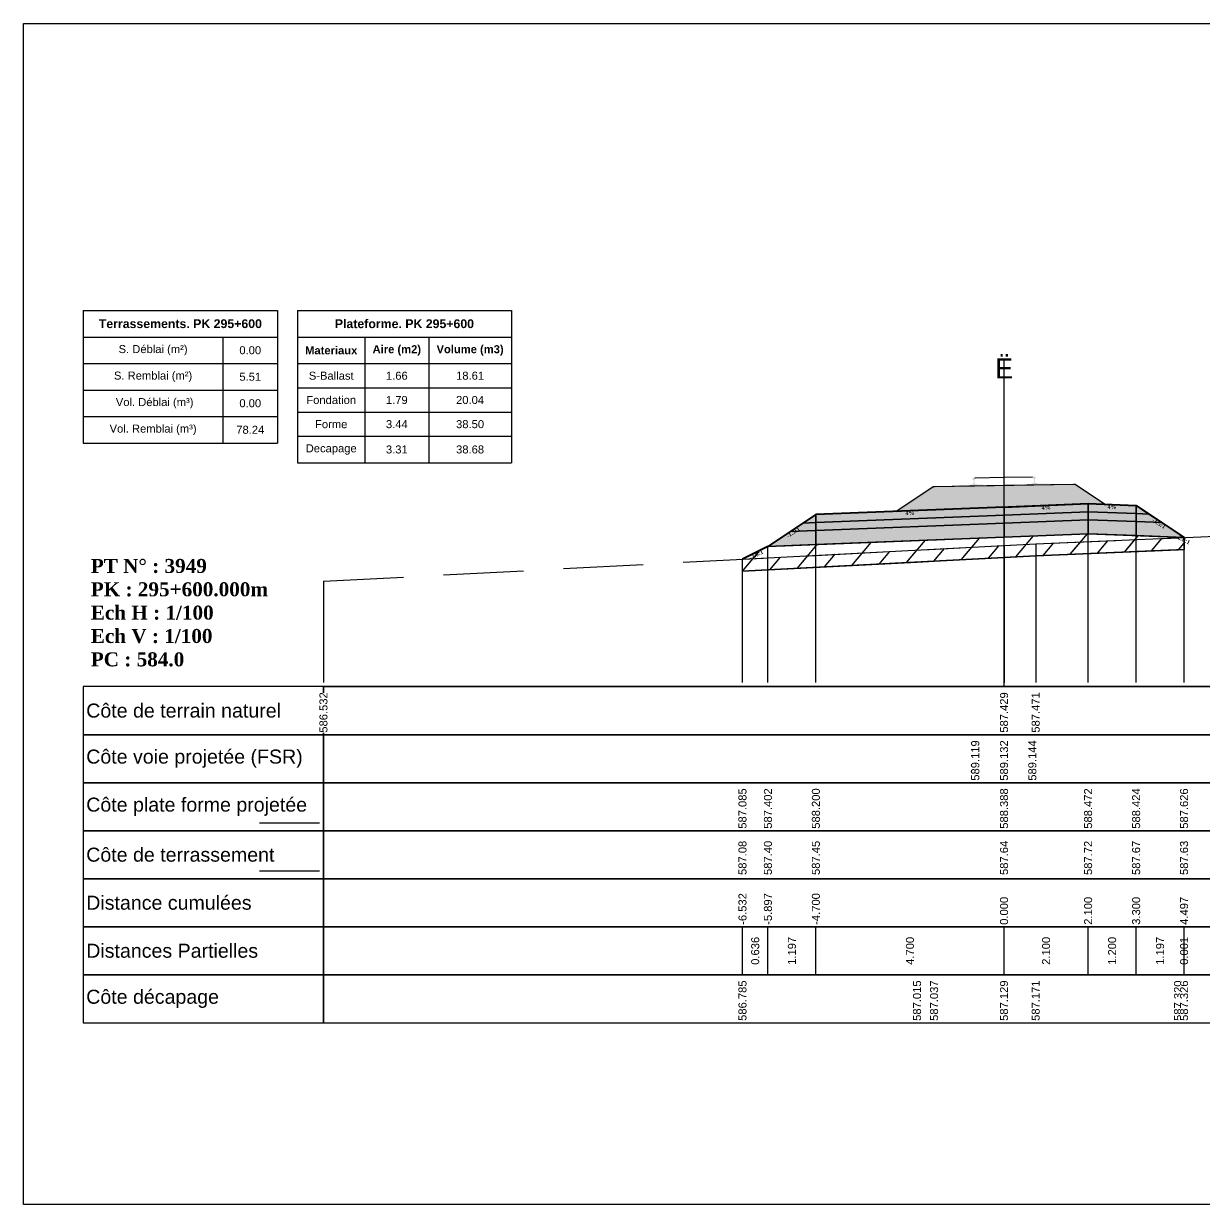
# Model space of a CAD drawing. Header units: millimetres. Extents: x 2762 to 3076, y 916 to 3305.
# Drawn here: x 2873.89 to 2903.38, y 2941.75 to 2971.25 of the extents above; entities that cross this region are included whole.
import ezdxf

# ---------------------------------------------------------------- set-up
doc = ezdxf.new("R2010")
doc.units = ezdxf.units.MM
doc.header["$LTSCALE"] = 2
doc.linetypes.add('CACHE', pattern=[9.525, 6.35, -3.175])
doc.linetypes.add('DASHED', pattern=[0.75, 0.5, -0.25])
for name, color, linetype in [('C-ANNO-TABL', 1, 'Continuous'), ('C-ANNO-TABL-TEXT', 150, 'Continuous'), ('C-ANNO-TABL-TITL', 150, 'Continuous'), ('C-ANNO-TABL-TTBL', 5, 'Continuous'), ('C-ROAD-CORR', 5, 'Continuous'), ('C-ROAD-SCTN', 7, 'Continuous')]:
    doc.layers.add(name, color=color, linetype=linetype)
doc.styles.add('ARIAL', font='arial.ttf')
doc.styles.add('C3D_Etiquette', font='romans.shx')
doc.styles.add('C3D_Profil_Travers', font='romans.shx')
doc.styles.get("Standard").update_dxf_attribs({"font": 'arial.ttf'})

msp = doc.modelspace()

# ---------------------------------------------------------------- hatches: boundary and pattern name
at = {"linetype": 'Continuous', "lineweight": -3}
h = msp.add_hatch(dxfattribs=at)
h.set_pattern_fill('GRAVEL', color=252, scale=0.009, style=0)
h.set_pattern_definition([(228.0128, (2895.843941, 2959.29265), (-1.8288, -2.0574), [0.030755, -3.0447435]), (184.96974, (2895.823367, 2959.26979), (2.743199999, 0.228600013), [0.0527764, -5.2248644]), (132.51045, (2895.77079, 2959.265218), (2.286, -2.5146), [0.0372133, -3.684125]), (267.2737, (2895.681635, 2959.208068), (0.2286, 4.572), [0.0480604, -4.7579794]), (292.83365, (2895.679349, 2959.160062), (-1.143, 2.7432), [0.047127, -4.6655827]), (357.2737, (2895.697637, 2959.116628), (-4.572, 0.2286), [0.0480604, -4.7579794]), (37.69424, (2895.7456434, 2959.114342), (-2.9718, -2.286), [0.0635574, -6.2921804]), (72.25533, (2895.795935, 2959.153204), (1.6002, 5.0292), [0.0600048, -5.940473]), (121.42957, (2895.814223, 2959.210354), (-1.8288, 2.9718), [0.048223, -4.774099]), (175.23636, (2895.789077, 2959.251502), (2.5146, -0.2286), [0.055054, -2.697654]), (222.39744, (2895.7342134, 2959.256074), (-2.7432, -2.5146), [0.071197, -7.0485095]), (138.81407, (2895.90795, 2959.205782), (-1.6002, 1.3716), [0.0243004, -2.405751]), (171.46923, (2895.889661, 2959.221784), (2.9718, -0.4572), [0.0462314, -4.5769175]), (225, (2895.84394, 2959.22864), (-3e-17, -0.2286), [0.032329, -0.29096]), (203.1986, (2895.82794, 2959.256074), (1.143, 0.4572), [0.01741, -1.723556]), (291.8014, (2895.811937, 2959.249216), (-0.2286, 0.6858), [0.024621, -1.206428]), (30.9638, (2895.82108, 2959.226356), (0.6858, 0.4572), [0.039989, -1.292967]), (161.565, (2895.85537, 2959.24693), (0.4572, -0.2286), [0.028916, -0.693981]), (16.38954, (2895.67935, 2959.249216), (2.286, 0.6858), [0.040508, -4.0102944]), (70.34618, (2895.718211, 2959.260646), (-0.9144, -2.5146), [0.033984, -3.3643994]), (293.1986, (2895.85537, 2959.29265), (-0.4572, 1.143), [0.034819, -1.7061465]), (343.61046, (2895.869087, 2959.260646), (-2.286, 0.6858), [0.040508, -4.0102944]), (339.44395, (2895.67935, 2959.107484), (-1.143, 0.4572), [0.039063, -1.914096]), (294.77514, (2895.715925, 2959.093768), (-1.143, 2.5146), [0.0327305, -3.2403234]), (66.8014, (2895.857657, 2959.06405), (0.4572, 1.143), [0.034819, -1.7061465]), (17.35402, (2895.871373, 2959.096054), (-2.9718, -0.9144), [0.0383204, -3.793714]), (69.44395, (2895.745643, 2959.06405), (-0.4572, -1.143), [0.0195316, -1.933628]), (101.3099, (2895.84394, 2959.06405), (-0.2286, 0.9144), [0.011656, -1.1539795]), (165.9638, (2895.841655, 2959.07548), (0.6858, -0.2286), [0.047127, -0.895415]), (186.009, (2895.795935, 2959.08691), (2.286, 0.2286), [0.043674, -4.323723]), (303.69, (2895.82108, 2959.20578), (-0.2286, 0.4572), [0.032969, -0.79126]), (353.15723, (2895.839369, 2959.17835), (3.8862, -0.4572), [0.05756, -5.698441]), (60.9454, (2895.89652, 2959.171492), (-0.9144, -1.6002), [0.023536, -2.330045]), (90, (2895.90795, 2959.19207), (-0.2286, 0.2286), [0.013716, -0.214884]), (120.25644, (2895.791363, 2959.093768), (0.9144, -1.6002), [0.031758, -3.1440547]), (48.0128, (2895.775361, 2959.1212), (1.8288, 2.0574), [0.06151, -3.0139886]), (0, (2895.8165, 2959.16692), (0.2286, 0.2286), [0.059436, -0.169164]), (325.30485, (2895.875945, 2959.16692), (2.286, -1.6002), [0.036145, -3.5783385]), (254.0546, (2895.905663, 2959.146346), (-0.2286, -0.9144), [0.033285, -1.6309485]), (207.64598, (2895.896519, 2959.114342), (-4.3434, -2.286), [0.054193, -5.365122]), (175.42608, (2895.848513, 2959.089196), (-2.9718, 0.2286), [0.0573327, -5.675926])])
h.paths.add_polyline_path([(2895.679, 2959.064), (2896.608, 2959.683), (2896.652, 2959.683), (2900.114, 2959.744), (2900.158, 2959.744), (2900.916, 2959.239), (2900.48, 2959.256)])
msp.add_hatch(color=254, dxfattribs=at).paths.add_polyline_path([(2897.169, 2959.511), (2897.166, 2959.696), (2897.28, 2959.719), (2897.628, 2959.725), (2897.628, 2959.73), (2897.554, 2959.729), (2897.554, 2959.739), (2897.555, 2959.74), (2897.556, 2959.741), (2897.558, 2959.741), (2897.578, 2959.743), (2897.581, 2959.744), (2897.584, 2959.745), (2897.612, 2959.756), (2897.614, 2959.757), (2897.615, 2959.758), (2897.616, 2959.76), (2897.617, 2959.764), (2897.618, 2959.771), (2897.619, 2959.78), (2897.62, 2959.791), (2897.62, 2959.814), (2897.619, 2959.83), (2897.618, 2959.837), (2897.617, 2959.843), (2897.616, 2959.847), (2897.616, 2959.849), (2897.615, 2959.853), (2897.614, 2959.854), (2897.613, 2959.856), (2897.612, 2959.857), (2897.61, 2959.858), (2897.595, 2959.863), (2897.592, 2959.864), (2897.592, 2959.865), (2897.591, 2959.867), (2897.591, 2959.869), (2897.591, 2959.888), (2897.591, 2959.892), (2897.592, 2959.894), (2897.594, 2959.897), (2897.596, 2959.898), (2897.599, 2959.9), (2897.6, 2959.9), (2897.604, 2959.901), (2897.608, 2959.901), (2897.611, 2959.902), (2897.615, 2959.902), (2897.62, 2959.902), (2897.623, 2959.902), (2897.626, 2959.902), (2897.63, 2959.902), (2897.633, 2959.902), (2897.637, 2959.902), (2897.642, 2959.902), (2897.645, 2959.902), (2897.649, 2959.902), (2897.653, 2959.901), (2897.654, 2959.9), (2897.656, 2959.899), (2897.659, 2959.898), (2897.661, 2959.895), (2897.662, 2959.893), (2897.663, 2959.889), (2897.663, 2959.871), (2897.663, 2959.868), (2897.662, 2959.867), (2897.662, 2959.866), (2897.659, 2959.864), (2897.644, 2959.858), (2897.643, 2959.857), (2897.641, 2959.856), (2897.64, 2959.855), (2897.64, 2959.853), (2897.639, 2959.849), (2897.638, 2959.848), (2897.638, 2959.843), (2897.637, 2959.837), (2897.637, 2959.831), (2897.636, 2959.815), (2897.637, 2959.791), (2897.638, 2959.781), (2897.639, 2959.772), (2897.641, 2959.765), (2897.642, 2959.76), (2897.642, 2959.759), (2897.644, 2959.758), (2897.646, 2959.756), (2897.674, 2959.746), (2897.677, 2959.745), (2897.681, 2959.745), (2897.701, 2959.744), (2897.702, 2959.743), (2897.703, 2959.743), (2897.704, 2959.741), (2897.704, 2959.732), (2897.63, 2959.73), (2897.63, 2959.725), (2897.834, 2959.729), (2897.966, 2959.7), (2898.8, 2959.714), (2898.931, 2959.748), (2899.135, 2959.751), (2899.135, 2959.757), (2899.061, 2959.755), (2899.061, 2959.765), (2899.062, 2959.766), (2899.063, 2959.767), (2899.064, 2959.767), (2899.084, 2959.769), (2899.088, 2959.77), (2899.091, 2959.771), (2899.119, 2959.782), (2899.121, 2959.783), (2899.122, 2959.785), (2899.123, 2959.786), (2899.124, 2959.79), (2899.125, 2959.797), (2899.126, 2959.807), (2899.127, 2959.817), (2899.126, 2959.841), (2899.125, 2959.857), (2899.125, 2959.863), (2899.124, 2959.869), (2899.123, 2959.873), (2899.123, 2959.875), (2899.122, 2959.879), (2899.121, 2959.88), (2899.12, 2959.882), (2899.118, 2959.883), (2899.117, 2959.884), (2899.102, 2959.889), (2899.099, 2959.891), (2899.098, 2959.892), (2899.098, 2959.893), (2899.098, 2959.896), (2899.097, 2959.914), (2899.098, 2959.918), (2899.099, 2959.92), (2899.101, 2959.923), (2899.103, 2959.924), (2899.106, 2959.926), (2899.107, 2959.926), (2899.11, 2959.927), (2899.114, 2959.928), (2899.118, 2959.928), (2899.122, 2959.928), (2899.127, 2959.928), (2899.13, 2959.929), (2899.133, 2959.929), (2899.136, 2959.929), (2899.14, 2959.929), (2899.144, 2959.929), (2899.149, 2959.929), (2899.152, 2959.928), (2899.156, 2959.928), (2899.16, 2959.927), (2899.161, 2959.927), (2899.163, 2959.925), (2899.165, 2959.924), (2899.168, 2959.922), (2899.169, 2959.919), (2899.169, 2959.915), (2899.17, 2959.897), (2899.17, 2959.894), (2899.169, 2959.893), (2899.169, 2959.892), (2899.166, 2959.89), (2899.151, 2959.884), (2899.149, 2959.884), (2899.148, 2959.882), (2899.147, 2959.881), (2899.146, 2959.879), (2899.146, 2959.876), (2899.145, 2959.874), (2899.144, 2959.869), (2899.144, 2959.863), (2899.143, 2959.857), (2899.143, 2959.841), (2899.143, 2959.817), (2899.145, 2959.807), (2899.146, 2959.798), (2899.147, 2959.791), (2899.148, 2959.787), (2899.149, 2959.785), (2899.15, 2959.784), (2899.153, 2959.783), (2899.181, 2959.773), (2899.184, 2959.772), (2899.187, 2959.771), (2899.207, 2959.77), (2899.209, 2959.77), (2899.21, 2959.769), (2899.211, 2959.768), (2899.211, 2959.758), (2899.137, 2959.757), (2899.137, 2959.751), (2899.485, 2959.757), (2899.6, 2959.738), (2899.604, 2959.553)])
h = msp.add_hatch(color=11, dxfattribs=at)
h.paths.add_polyline_path([(2901.68, 2959.008), (2901.68, 2959.208), (2901.999, 2958.995)])
h.paths.add_polyline_path([(2900.48, 2959.056), (2900.48, 2959.256), (2901.68, 2959.208), (2901.68, 2959.008)])
h.paths.add_polyline_path([(2898.38, 2958.972), (2898.38, 2959.172), (2900.48, 2959.256), (2900.48, 2959.056)])
h.paths.add_polyline_path([(2893.68, 2958.784), (2893.68, 2958.984), (2898.38, 2959.172), (2898.38, 2958.972)])
h.paths.add_polyline_path([(2893.36, 2958.771), (2893.68, 2958.984), (2893.68, 2958.784)])
h = msp.add_hatch(color=83, dxfattribs=at)
h.paths.add_polyline_path([(2901.68, 2958.458), (2901.68, 2958.808), (2902.318, 2958.783), (2902.876, 2958.41)])
h.paths.add_polyline_path([(2900.48, 2958.506), (2900.48, 2958.856), (2901.68, 2958.808), (2901.68, 2958.458)])
h.paths.add_polyline_path([(2898.38, 2958.422), (2898.38, 2958.772), (2900.48, 2958.856), (2900.48, 2958.506)])
h.paths.add_polyline_path([(2893.68, 2958.234), (2893.68, 2958.584), (2898.38, 2958.772), (2898.38, 2958.422)])
h.paths.add_polyline_path([(2892.483, 2958.186), (2893.041, 2958.559), (2893.68, 2958.584), (2893.68, 2958.234)])
h = msp.add_hatch(color=30, dxfattribs=at)
h.paths.add_polyline_path([(2901.68, 2958.808), (2901.68, 2959.008), (2901.999, 2958.995), (2902.318, 2958.783)])
h.paths.add_polyline_path([(2900.48, 2958.856), (2900.48, 2959.056), (2901.68, 2959.008), (2901.68, 2958.808)])
h.paths.add_polyline_path([(2898.38, 2958.772), (2898.38, 2958.972), (2900.48, 2959.056), (2900.48, 2958.856)])
h.paths.add_polyline_path([(2893.68, 2958.584), (2893.68, 2958.784), (2898.38, 2958.972), (2898.38, 2958.772)])
h.paths.add_polyline_path([(2893.041, 2958.559), (2893.36, 2958.771), (2893.68, 2958.784), (2893.68, 2958.584)])
h = msp.add_hatch(dxfattribs=at)
h.set_pattern_fill('_U', color=3, angle=50, style=0, pattern_type=0)
h.set_pattern_definition([(50, (2891.8472, 2957.5684), (-0.76604, 0.64279), [])])
h.paths.add_polyline_path([(2891.847, 2957.568), (2891.847, 2957.868), (2892.483, 2958.186), (2900.48, 2958.506), (2902.876, 2958.41), (2902.877, 2958.41), (2902.877, 2958.11), (2899.17, 2957.955)])
h = msp.add_hatch(dxfattribs=at)
h.set_pattern_fill('_U', color=150, scale=0.5, angle=50, style=0, pattern_type=0)
h.set_pattern_definition([(50, (2891.8472, 2957.56837), (-0.383022, 0.321394), [])])
h.paths.add_polyline_path([(2891.847, 2957.568), (2891.847, 2957.868), (2899.17, 2958.255), (2902.877, 2958.41), (2902.877, 2958.11), (2899.17, 2957.955)])

# ---------------------------------------------------------------- linework, layer by layer
at = {"color": 7, "linetype": 'Continuous', "lineweight": -3}
for p, q in [((2898.38, 2954.684), (2898.38, 2962.884)), ((2881.379, 2954.684), (2915.381, 2954.684)), ((2891.847, 2947.484), (2891.847, 2948.684)), ((2892.483, 2947.484), (2892.483, 2948.684)), ((2892.483, 2947.484), (2892.483, 2948.684)), ((2893.68, 2947.484), (2893.68, 2948.684)), ((2893.68, 2947.484), (2893.68, 2948.684)), ((2898.38, 2947.484), (2898.38, 2948.684)), ((2898.38, 2947.484), (2898.38, 2948.684)), ((2900.48, 2947.484), (2900.48, 2948.684)), ((2900.48, 2947.484), (2900.48, 2948.684)), ((2901.68, 2947.484), (2901.68, 2948.684)), ((2901.68, 2947.484), (2901.68, 2948.684)), ((2902.876, 2947.484), (2902.876, 2948.684)), ((2902.876, 2947.484), (2902.876, 2948.684)), ((2902.877, 2947.484), (2902.877, 2948.684))]:
    msp.add_line(p, q, dxfattribs=at)
at = {"color": 251, "linetype": 'Continuous', "lineweight": -3}
for p, q in [((2896.652, 2959.683), (2900.114, 2959.744)), ((2900.114, 2959.744), (2900.158, 2959.744)), ((2900.158, 2959.744), (2900.916, 2959.239)), ((2895.679, 2959.064), (2896.608, 2959.683)), ((2896.608, 2959.683), (2896.652, 2959.683)), ((2893.68, 2958.984), (2898.38, 2959.172)), ((2900.48, 2959.256), (2895.679, 2959.064)), ((2898.38, 2959.172), (2900.48, 2959.256)), ((2898.38, 2958.972), (2898.38, 2959.172)), ((2898.38, 2959.172), (2898.38, 2958.972)), ((2900.916, 2959.239), (2900.48, 2959.256)), ((2900.48, 2959.056), (2900.48, 2959.256)), ((2900.48, 2959.256), (2901.68, 2959.208)), ((2900.48, 2959.256), (2900.48, 2959.056)), ((2901.68, 2959.008), (2901.68, 2959.208)), ((2901.68, 2959.208), (2901.999, 2958.995)), ((2901.68, 2959.208), (2901.68, 2959.008)), ((2893.36, 2958.771), (2893.68, 2958.984)), ((2893.68, 2958.784), (2893.68, 2958.984)), ((2893.68, 2958.984), (2893.68, 2958.784)), ((2898.38, 2958.972), (2893.68, 2958.784)), ((2900.48, 2959.056), (2898.38, 2958.972)), ((2901.68, 2959.008), (2900.48, 2959.056)), ((2901.999, 2958.995), (2901.68, 2959.008)), ((2893.68, 2958.784), (2893.36, 2958.771))]:
    msp.add_line(p, q, dxfattribs=at)
at = {"color": 53, "linetype": 'Continuous', "lineweight": -3}
for p, q in [((2893.68, 2958.784), (2898.38, 2958.972)), ((2898.38, 2958.972), (2900.48, 2959.056)), ((2898.38, 2958.772), (2898.38, 2958.972)), ((2898.38, 2958.972), (2898.38, 2958.772)), ((2900.48, 2958.856), (2898.38, 2958.772)), ((2898.38, 2958.772), (2900.48, 2958.856)), ((2900.48, 2958.856), (2900.48, 2959.056)), ((2900.48, 2959.056), (2901.68, 2959.008)), ((2900.48, 2959.056), (2900.48, 2958.856)), ((2901.68, 2958.808), (2900.48, 2958.856)), ((2900.48, 2958.506), (2900.48, 2958.856)), ((2900.48, 2958.856), (2901.68, 2958.808)), ((2900.48, 2958.856), (2900.48, 2958.506)), ((2901.68, 2958.808), (2901.68, 2959.008)), ((2901.68, 2959.008), (2901.999, 2958.995)), ((2901.68, 2959.008), (2901.68, 2958.808)), ((2901.999, 2958.995), (2902.318, 2958.783)), ((2892.483, 2958.186), (2893.041, 2958.559)), ((2893.041, 2958.559), (2893.36, 2958.771)), ((2893.68, 2958.584), (2893.041, 2958.559)), ((2893.041, 2958.559), (2893.68, 2958.584)), ((2893.36, 2958.771), (2893.68, 2958.784)), ((2893.68, 2958.584), (2893.68, 2958.784)), ((2893.68, 2958.784), (2893.68, 2958.584)), ((2898.38, 2958.772), (2893.68, 2958.584)), ((2893.68, 2958.584), (2898.38, 2958.772)), ((2893.68, 2958.234), (2893.68, 2958.584)), ((2893.68, 2958.584), (2893.68, 2958.234)), ((2898.38, 2958.422), (2898.38, 2958.772)), ((2898.38, 2958.772), (2898.38, 2958.422)), ((2902.318, 2958.783), (2901.68, 2958.808)), ((2901.68, 2958.458), (2901.68, 2958.808)), ((2901.68, 2958.808), (2902.318, 2958.783)), ((2901.68, 2958.808), (2901.68, 2958.458)), ((2902.318, 2958.783), (2902.876, 2958.41)), ((2898.38, 2958.422), (2893.68, 2958.234)), ((2900.48, 2958.506), (2898.38, 2958.422)), ((2901.68, 2958.458), (2900.48, 2958.506)), ((2902.876, 2958.41), (2901.68, 2958.458)), ((2893.68, 2958.234), (2892.483, 2958.186))]:
    msp.add_line(p, q, dxfattribs=at)
at = {"color": 253, "linetype": 'Continuous', "lineweight": -3}
for p, q in [((2892.483, 2958.186), (2900.48, 2958.506)), ((2899.17, 2958.255), (2902.877, 2958.41)), ((2900.48, 2958.506), (2902.876, 2958.41)), ((2902.876, 2958.41), (2902.877, 2958.41)), ((2902.877, 2958.41), (2902.877, 2958.11)), ((2902.877, 2958.41), (2902.877, 2958.11)), ((2891.847, 2957.868), (2899.17, 2958.255)), ((2891.847, 2957.868), (2892.483, 2958.186)), ((2902.877, 2958.11), (2899.17, 2957.955)), ((2902.877, 2958.11), (2899.17, 2957.955)), ((2899.17, 2957.955), (2891.847, 2957.568)), ((2899.17, 2957.955), (2891.847, 2957.568)), ((2891.847, 2957.568), (2891.847, 2957.868)), ((2891.847, 2957.568), (2891.847, 2957.868))]:
    msp.add_line(p, q, dxfattribs=at)
at = {"color": 8, "linetype": 'CACHE', "lineweight": -3}
for p, q in [((2898.38, 2954.784), (2898.38, 2958.422)), ((2898.38, 2954.784), (2898.38, 2958.422)), ((2900.48, 2954.784), (2900.48, 2958.506)), ((2901.68, 2954.784), (2901.68, 2958.458)), ((2902.876, 2954.784), (2902.876, 2958.41)), ((2902.877, 2954.784), (2902.877, 2958.41)), ((2892.483, 2954.784), (2892.483, 2958.186)), ((2893.68, 2954.784), (2893.68, 2958.234)), ((2891.847, 2954.784), (2891.847, 2957.868))]:
    msp.add_line(p, q, dxfattribs=at)
at = {"color": 105, "linetype": 'DASHED', "lineweight": -3, "ltscale": 2}
for p, q in [((2899.17, 2958.255), (2903.855, 2958.451)), ((2881.38, 2957.316), (2898.38, 2958.213)), ((2898.38, 2958.213), (2899.17, 2958.255))]:
    msp.add_line(p, q, dxfattribs=at)
at = {"color": 98, "linetype": 'CACHE', "lineweight": -3}
for p, q in [((2898.38, 2958.213), (2898.38, 2954.784)), ((2899.17, 2958.255), (2899.17, 2954.784)), ((2881.38, 2957.316), (2881.38, 2954.784))]:
    msp.add_line(p, q, dxfattribs=at)
at = {"color": 6, "linetype": 'Continuous', "lineweight": -3}
for p, q in [((2899.17, 2957.955), (2902.726, 2958.104)), ((2902.726, 2958.104), (2902.877, 2958.11)), ((2891.847, 2957.568), (2896.207, 2957.798)), ((2896.207, 2957.798), (2896.633, 2957.821)), ((2896.633, 2957.821), (2898.38, 2957.913)), ((2898.38, 2957.913), (2899.17, 2957.955))]:
    msp.add_line(p, q, dxfattribs=at)
at = {"color": 154, "linetype": 'Continuous', "lineweight": -3}
msp.add_line((2879.779, 2951.284), (2881.279, 2951.284), dxfattribs=at)
at = {"color": 1, "linetype": 'Continuous', "lineweight": -3}
msp.add_line((2879.779, 2950.084), (2881.279, 2950.084), dxfattribs=at)
at = {"color": 7, "linetype": 'Continuous', "lineweight": -3}
for points in [[(2881.379, 2953.484), (2881.379, 2954.684), (2875.379, 2954.684), (2875.379, 2953.484)], [(2881.379, 2953.484), (2915.381, 2953.484), (2915.381, 2954.684), (2881.379, 2954.684)], [(2881.379, 2952.284), (2881.379, 2953.484), (2875.379, 2953.484), (2875.379, 2952.284)], [(2881.379, 2952.284), (2915.381, 2952.284), (2915.381, 2953.484), (2881.379, 2953.484)], [(2881.379, 2951.084), (2881.379, 2952.284), (2875.379, 2952.284), (2875.379, 2951.084)], [(2881.379, 2951.084), (2915.381, 2951.084), (2915.381, 2952.284), (2881.379, 2952.284)], [(2881.379, 2949.884), (2881.379, 2951.084), (2875.379, 2951.084), (2875.379, 2949.884)], [(2881.379, 2949.884), (2915.381, 2949.884), (2915.381, 2951.084), (2881.379, 2951.084)], [(2881.379, 2948.684), (2881.379, 2949.884), (2875.379, 2949.884), (2875.379, 2948.684)], [(2881.379, 2948.684), (2915.381, 2948.684), (2915.381, 2949.884), (2881.379, 2949.884)], [(2881.379, 2947.484), (2881.379, 2948.684), (2875.379, 2948.684), (2875.379, 2947.484)], [(2881.379, 2947.484), (2915.381, 2947.484), (2915.381, 2948.684), (2881.379, 2948.684)], [(2881.379, 2946.284), (2881.379, 2947.484), (2875.379, 2947.484), (2875.379, 2946.284)], [(2881.379, 2946.284), (2915.381, 2946.284), (2915.381, 2947.484), (2881.379, 2947.484)]]:
    msp.add_3dface(points, dxfattribs=at)
at = {"layer": 'C-ANNO-TABL', "color": 7, "linetype": 'Continuous', "lineweight": -3}
for p, q in [((2875.379, 2963.419), (2878.87, 2963.419)), ((2878.87, 2963.419), (2880.232, 2963.419)), ((2878.87, 2963.419), (2878.87, 2962.757)), ((2880.732, 2963.416), (2882.414, 2963.416)), ((2882.414, 2963.416), (2884.01, 2963.416)), ((2882.414, 2963.416), (2882.414, 2962.754)), ((2884.01, 2963.416), (2886.073, 2963.416)), ((2884.01, 2963.416), (2884.01, 2962.754)), ((2875.379, 2962.757), (2878.87, 2962.757)), ((2878.87, 2962.757), (2880.232, 2962.757)), ((2878.87, 2962.757), (2878.87, 2962.095)), ((2880.732, 2962.754), (2882.414, 2962.754)), ((2882.414, 2962.754), (2884.01, 2962.754)), ((2882.414, 2962.754), (2882.414, 2962.147)), ((2884.01, 2962.754), (2886.073, 2962.754)), ((2884.01, 2962.754), (2884.01, 2962.147)), ((2880.732, 2962.147), (2882.414, 2962.147)), ((2882.414, 2962.147), (2884.01, 2962.147)), ((2882.414, 2962.147), (2882.414, 2961.543)), ((2884.01, 2962.147), (2886.073, 2962.147)), ((2884.01, 2962.147), (2884.01, 2961.543)), ((2875.379, 2962.095), (2878.87, 2962.095)), ((2878.87, 2962.095), (2880.232, 2962.095)), ((2878.87, 2962.095), (2878.87, 2961.432)), ((2880.732, 2961.543), (2882.414, 2961.543)), ((2882.414, 2961.543), (2884.01, 2961.543)), ((2882.414, 2961.543), (2882.414, 2960.939)), ((2884.01, 2961.543), (2886.073, 2961.543)), ((2884.01, 2961.543), (2884.01, 2960.939)), ((2875.379, 2961.432), (2878.87, 2961.432)), ((2878.87, 2961.432), (2880.232, 2961.432)), ((2878.87, 2961.432), (2878.87, 2960.77)), ((2880.732, 2960.939), (2882.414, 2960.939)), ((2882.414, 2960.939), (2884.01, 2960.939)), ((2882.414, 2960.939), (2882.414, 2960.28)), ((2884.01, 2960.939), (2886.073, 2960.939)), ((2884.01, 2960.939), (2884.01, 2960.28))]:
    msp.add_line(p, q, dxfattribs=at)
at = {"layer": 'C-ANNO-TABL-TTBL', "color": 7, "linetype": 'Continuous', "lineweight": -3}
for p, q in [((2875.379, 2964.084), (2880.232, 2964.084)), ((2875.379, 2964.084), (2875.379, 2963.419)), ((2880.232, 2964.084), (2880.232, 2963.419)), ((2880.732, 2964.084), (2886.073, 2964.084)), ((2880.732, 2964.084), (2880.732, 2963.416)), ((2886.073, 2964.084), (2886.073, 2963.416)), ((2875.379, 2963.419), (2875.379, 2962.757)), ((2880.232, 2963.419), (2880.232, 2962.757)), ((2880.732, 2963.416), (2880.732, 2962.754)), ((2886.073, 2963.416), (2886.073, 2962.754)), ((2875.379, 2962.757), (2875.379, 2962.095)), ((2880.232, 2962.757), (2880.232, 2962.095)), ((2880.732, 2962.754), (2880.732, 2962.147)), ((2886.073, 2962.754), (2886.073, 2962.147)), ((2880.732, 2962.147), (2880.732, 2961.543)), ((2886.073, 2962.147), (2886.073, 2961.543)), ((2875.379, 2962.095), (2875.379, 2961.432)), ((2880.232, 2962.095), (2880.232, 2961.432)), ((2880.732, 2961.543), (2880.732, 2960.939)), ((2886.073, 2961.543), (2886.073, 2960.939)), ((2875.379, 2961.432), (2875.379, 2960.77)), ((2880.232, 2961.432), (2880.232, 2960.77)), ((2880.732, 2960.939), (2880.732, 2960.28)), ((2886.073, 2960.939), (2886.073, 2960.28)), ((2875.379, 2960.77), (2878.87, 2960.77)), ((2878.87, 2960.77), (2880.232, 2960.77)), ((2880.732, 2960.28), (2882.414, 2960.28)), ((2882.414, 2960.28), (2884.01, 2960.28)), ((2884.01, 2960.28), (2886.073, 2960.28))]:
    msp.add_line(p, q, dxfattribs=at)
at = {"layer": 'C-ROAD-CORR', "color": 1, "linetype": 'Continuous', "lineweight": 40}
for p, q in [((2898.38, 2959.172), (2893.68, 2958.984)), ((2898.38, 2959.172), (2900.48, 2959.256)), ((2900.48, 2959.256), (2901.68, 2959.208)), ((2901.68, 2959.208), (2902.876, 2958.41)), ((2893.68, 2958.984), (2892.483, 2958.186)), ((2902.876, 2958.41), (2902.877, 2958.41)), ((2892.483, 2958.186), (2891.847, 2957.868))]:
    msp.add_line(p, q, dxfattribs=at)
at = {"layer": 'C-ROAD-CORR', "color": 102, "linetype": 'Continuous', "lineweight": -3, "ltscale": 0.5}
for p, q in [((2898.38, 2958.422), (2893.68, 2958.234)), ((2898.38, 2958.422), (2900.48, 2958.506)), ((2900.48, 2958.506), (2901.68, 2958.458)), ((2901.68, 2958.458), (2902.876, 2958.41)), ((2893.68, 2958.234), (2892.483, 2958.186))]:
    msp.add_line(p, q, dxfattribs=at)
at = {"layer": 'C-ROAD-SCTN', "color": 154, "linetype": 'Continuous', "lineweight": -3}
for p, q in [((2897.653, 2959.903), (2897.662, 2959.903)), ((2897.662, 2959.903), (2898.38, 2959.916)), ((2898.38, 2959.916), (2899.087, 2959.928)), ((2893.68, 2958.984), (2898.38, 2959.172)), ((2898.38, 2959.172), (2900.48, 2959.256)), ((2900.48, 2959.256), (2901.68, 2959.208)), ((2901.68, 2959.208), (2902.876, 2958.41)), ((2892.483, 2958.186), (2893.68, 2958.984)), ((2902.876, 2958.41), (2902.877, 2958.41)), ((2891.847, 2957.868), (2892.483, 2958.186))]:
    msp.add_line(p, q, dxfattribs=at)
at = {"layer": 'C-ROAD-SCTN', "color": 140, "linetype": 'Continuous', "lineweight": -3}
for p, q in [((2898.38, 2959.714), (2900.114, 2959.744)), ((2900.114, 2959.744), (2900.158, 2959.744)), ((2900.158, 2959.744), (2900.916, 2959.239)), ((2895.679, 2959.064), (2896.608, 2959.683)), ((2896.608, 2959.683), (2896.652, 2959.683)), ((2896.652, 2959.683), (2898.38, 2959.714))]:
    msp.add_line(p, q, dxfattribs=at)
at = {"layer": 'C-ROAD-SCTN', "color": 1, "linetype": 'Continuous', "lineweight": -3}
for p, q in [((2893.68, 2958.234), (2898.38, 2958.422)), ((2898.38, 2958.422), (2900.48, 2958.506)), ((2900.48, 2958.506), (2901.68, 2958.458)), ((2901.68, 2958.458), (2902.876, 2958.41)), ((2902.876, 2958.41), (2902.877, 2958.41)), ((2891.847, 2957.868), (2892.483, 2958.186)), ((2892.483, 2958.186), (2893.68, 2958.234))]:
    msp.add_line(p, q, dxfattribs=at)

# ---------------------------------------------------------------- texts
at = {"color": 7, "linetype": 'Continuous', "lineweight": -3}
for s, insert, char_height, attachment_point, style in [('{\\fWingdings|b0|i0|c2|p0;Ë}', (2898.38, 2962.384), 0.5, 8, 'C3D_Profil_Travers'), ('{\\fTimes New Roman|b1|i0|c0|p18;PT N° : 3949\\PPK : 295+600.000m\\PEch H : 1/100\\PEch V : 1/100\\PPC : 584.0}', (2875.568, 2955.184), 0.35, 7, 'C3D_Profil_Travers'), ('{\\fArial|b0|i0|c0|p34;Côte de terrain naturel}', (2875.454, 2954.084), 0.35, 4, 'C3D_Etiquette'), ('{\\fArial|b0|i0|c0|p34;Côte plate forme projetée}', (2875.454, 2951.684), 0.35, 4, 'C3D_Etiquette'), ('{\\fArial|b0|i0|c0|p34;Côte de terrassement}', (2875.454, 2950.484), 0.35, 4, 'C3D_Etiquette'), ('{\\fArial|b0|i0|c0|p34;Distance cumulées}', (2875.454, 2949.284), 0.35, 4, 'C3D_Etiquette'), ('{\\fArial|b0|i0|c0|p34;Distances Partielles}', (2875.454, 2948.084), 0.35, 4, 'C3D_Etiquette'), ('{\\fArial|b0|i0|c0|p34;Côte décapage}', (2875.454, 2946.884), 0.35, 4, 'C3D_Etiquette')]:
    msp.add_mtext(s, dxfattribs=dict(at, insert=insert, char_height=char_height, attachment_point=attachment_point, style=style))
at = {"color": 7, "linetype": 'Continuous', "lineweight": -3, "char_height": 0.1, "attachment_point": 2, "style": 'C3D_Etiquette'}
for s, insert, width, rotation in [('{\\fTimes New Roman|b1|i0|c0|p18;4%}', (2899.43, 2959.21), 0.37094, 2.2906), ('{\\fTimes New Roman|b1|i0|c0|p18;4%}', (2901.079, 2959.228), 0.42071, 357.7094), ('{\\fTimes New Roman|b1|i0|c0|p18;4%}', (2896.03, 2959.074), 0.42071, 2.2906), ('{\\fTimes New Roman|b1|i0|c0|p18;-1.5:1}', (2902.276, 2958.806), 0.34598, 326.3099), ('{\\fTimes New Roman|b1|i0|c0|p18;-1.5:1}', (2893.083, 2958.582), 0.34598, 33.6901), ('{\\fTimes New Roman|b1|i0|c0|p18;-2.0:1}', (2902.875, 2958.406), 0.34598, 333.4349), ('{\\fTimes New Roman|b1|i0|c0|p18;-2.0:1}', (2892.167, 2958.024), 0.34598, 26.5651)]:
    msp.add_mtext(s, dxfattribs=dict(at, insert=insert, width=width, rotation=rotation))
at = {"color": 7, "linetype": 'Continuous', "lineweight": -3, "insert": (2875.454, 2952.884), "char_height": 0.35, "attachment_point": 4}
msp.add_mtext('{\\fArial|b0|i0|c0|p34;Côte voie projetée (FSR)}', dxfattribs=at)
at = {"color": 7, "linetype": 'Continuous', "lineweight": -3, "char_height": 0.2, "rotation": 90, "style": 'C3D_Profil_Travers'}
for s, insert, attachment_point in [('{\\fArial|b0|i0|c0|p34;587.08}', (2891.847, 2949.979), 4), ('{\\fArial|b0|i0|c0|p34;587.40}', (2892.483, 2949.979), 4), ('{\\fArial|b0|i0|c0|p34;587.45}', (2893.68, 2949.979), 4), ('{\\fArial|b0|i0|c0|p34;587.64}', (2898.38, 2949.979), 4), ('{\\fArial|b0|i0|c0|p34;587.72}', (2900.48, 2949.979), 4), ('{\\fArial|b0|i0|c0|p34;587.67}', (2901.68, 2949.979), 4), ('{\\fArial|b0|i0|c0|p34;587.63}', (2902.876, 2949.979), 4), ('{\\fArial|b0|i0|c0|p34;587.63}', (2902.877, 2949.979), 4), ('{\\fArial|b0|i0|c0|p34;0.636}', (2892.165, 2948.084), 5), ('{\\fArial|b0|i0|c0|p34;1.197}', (2893.081, 2948.084), 5), ('{\\fArial|b0|i0|c0|p34;4.700}', (2896.03, 2948.084), 5), ('{\\fArial|b0|i0|c0|p34;2.100}', (2899.43, 2948.084), 5), ('{\\fArial|b0|i0|c0|p34;1.200}', (2901.08, 2948.084), 5), ('{\\fArial|b0|i0|c0|p34;1.197}', (2902.278, 2948.084), 5), ('{\\fArial|b0|i0|c0|p34;0.001}', (2902.877, 2948.084), 5)]:
    msp.add_mtext(s, dxfattribs=dict(at, insert=insert, attachment_point=attachment_point))
at = {"layer": 'C-ANNO-TABL-TEXT', "color": 7, "linetype": 'Continuous', "lineweight": -3, "char_height": 0.2, "attachment_point": 5, "style": 'ARIAL'}
for s, insert in [('{\\fArial|b0|i0|c0|p34;\\C7;0.00}', (2879.551, 2963.088)), ('{\\fArial|b0|i0|c0|p34;\\C7;5.51}', (2879.551, 2962.426)), ('{\\fArial|b0|i0|c0|p34;\\C7;S-Ballast}', (2881.573, 2962.451)), ('{\\fArial|b0|i0|c0|p34;\\C7;1.66}', (2883.212, 2962.451)), ('{\\C18;\\c0;18.61}', (2885.042, 2962.451)), ('{\\fArial|b0|i0|c0|p34;\\C7;0.00}', (2879.551, 2961.764)), ('{\\fArial|b0|i0|c0|p34;\\C7;Fondation}', (2881.573, 2961.845)), ('{\\fArial|b0|i0|c0|p34;\\C7;1.79}', (2883.212, 2961.845)), ('{\\C18;\\c0;20.04}', (2885.042, 2961.845)), ('{\\fArial|b0|i0|c0|p34;\\C7;Forme}', (2881.573, 2961.241)), ('{\\fArial|b0|i0|c0|p34;\\C7;3.44}', (2883.212, 2961.241)), ('{\\C18;\\c0;38.50}', (2885.042, 2961.241)), ('{\\fArial|b0|i0|c0|p34;\\C7;78.24}', (2879.551, 2961.101)), ('{\\fArial|b0|i0|c0|p34;\\C7;Decapage}', (2881.573, 2960.609)), ('{\\fArial|b0|i0|c0|p34;\\C7;3.31}', (2883.212, 2960.609)), ('{\\C18;\\c0;38.68}', (2885.042, 2960.609))]:
    msp.add_mtext(s, dxfattribs=dict(at, insert=insert))
at = {"layer": 'C-ANNO-TABL-TITL', "color": 7, "linetype": 'Continuous', "lineweight": -3, "attachment_point": 5, "style": 'ARIAL'}
for s, insert, char_height in [('{\\fArial|b1|i0|c0|p34;\\C7;Terrassements. PK 295+600}', (2877.805, 2963.751), 0.22), ('{\\fArial|b1|i0|c0|p34;\\C18;\\c0;Plateforme. PK 295+600}', (2883.402, 2963.75), 0.22), ('{\\fArial|b0|i0|c0|p34;\\C7;S. Déblai (m²) }', (2877.124, 2963.088), 0.2), ('{\\fArial|b1|i0|c0|p34;\\C7;Materiaux   }', (2881.573, 2963.085), 0.2), ('{\\fArial|b1|i0|c0|p34;\\C7;Aire (m2)}', (2883.212, 2963.085), 0.2), ('{\\fArial|b1|i0|c0|p34;\\C7;Volume (m3)}', (2885.042, 2963.085), 0.2), ('{\\fArial|b0|i0|c0|p34;\\C7;S. Remblai (m²) }', (2877.124, 2962.426), 0.2), ('{\\fArial|b0|i0|c0|p34;\\C7; Vol. Déblai (m³) }', (2877.124, 2961.764), 0.2), ('{\\fArial|b0|i0|c0|p34;\\C7;Vol. Remblai (m³)}', (2877.124, 2961.101), 0.2)]:
    msp.add_mtext(s, dxfattribs=dict(at, insert=insert, char_height=char_height))

# ---------------------------------------------------------------- next in the draw order: texts
at = {"color": 7, "linetype": 'Continuous', "lineweight": -3, "char_height": 0.2, "attachment_point": 4, "rotation": 90, "style": 'C3D_Profil_Travers', "bg_fill": 3, "box_fill_scale": 1.000375, "bg_fill_color": 256, "bg_fill_true_color": 13158600, "bg_fill_transparency": 0}
for s, insert, width in [('{\\fArial|b0|i0|c0|p34;586.532}', (2881.38, 2953.534), 0.99347), ('{\\fArial|b0|i0|c0|p34;587.429}', (2898.38, 2953.534), 0.99595), ('{\\fArial|b0|i0|c0|p34;587.471}', (2899.17, 2953.534), 0.95654), ('{\\fArial|b0|i0|c0|p34;589.119}', (2897.653, 2952.334), 0.99595), ('{\\fArial|b0|i0|c0|p34;589.132}', (2898.38, 2952.334), 0.99347), ('{\\fArial|b0|i0|c0|p34;589.144}', (2899.087, 2952.334), 0.99471), ('{\\fArial|b0|i0|c0|p34;587.085}', (2891.847, 2951.134), 0.99705), ('{\\fArial|b0|i0|c0|p34;587.402}', (2892.483, 2951.134), 0.99347), ('{\\fArial|b0|i0|c0|p34;588.200}', (2893.68, 2951.134), 0.99484), ('{\\fArial|b0|i0|c0|p34;588.388}', (2898.38, 2951.134), 0.99595), ('{\\fArial|b0|i0|c0|p34;588.472}', (2900.48, 2951.134), 0.99347), ('{\\fArial|b0|i0|c0|p34;588.424}', (2901.68, 2951.134), 0.99471), ('{\\fArial|b0|i0|c0|p34;587.626}', (2902.876, 2951.134), 0.99539), ('{\\fArial|b0|i0|c0|p34;\\C256;-6.532}', (2891.847, 2948.734), 0.77631), ('{\\fArial|b0|i0|c0|p34;\\C256;-5.897}', (2892.483, 2948.734), 0.77838), ('{\\fArial|b0|i0|c0|p34;\\C256;-4.700}', (2893.68, 2948.734), 0.77769), ('{\\fArial|b0|i0|c0|p34;\\C256;0.000}', (2898.38, 2948.734), 0.68096), ('{\\fArial|b0|i0|c0|p34;\\C256;2.100}', (2900.48, 2948.734), 0.6844), ('{\\fArial|b0|i0|c0|p34;\\C256;3.300}', (2901.68, 2948.734), 0.68082), ('{\\fArial|b0|i0|c0|p34;\\C256;4.497}', (2902.876, 2948.734), 0.68978), ('{\\fArial|b0|i0|c0|p34;586.785}', (2891.847, 2946.334), 0.99705), ('{\\fArial|b0|i0|c0|p34;587.015}', (2896.207, 2946.334), 0.99705), ('{\\fArial|b0|i0|c0|p34;587.037}', (2896.633, 2946.334), 0.99553), ('{\\fArial|b0|i0|c0|p34;587.129}', (2898.38, 2946.334), 0.99595), ('{\\fArial|b0|i0|c0|p34;587.171}', (2899.17, 2946.334), 0.95654), ('{\\fArial|b0|i0|c0|p34;587.320}', (2902.726, 2946.334), 0.99484)]:
    msp.add_mtext(s, dxfattribs=dict(at, insert=insert, width=width))

# ---------------------------------------------------------------- next in the draw order: texts
for s, insert, width in [('{\\fArial|b0|i0|c0|p34;589.119}', (2897.662, 2952.334), 0.99595), ('{\\fArial|b0|i0|c0|p34;587.626}', (2902.877, 2951.134), 0.99539), ('{\\fArial|b0|i0|c0|p34;\\C256;4.497}', (2902.877, 2948.734), 0.68978), ('{\\fArial|b0|i0|c0|p34;587.326}', (2902.877, 2946.334), 0.99539)]:
    msp.add_mtext(s, dxfattribs=dict(at, insert=insert, width=width))

# ---------------------------------------------------------------- next in the draw order: linework, layer by layer
msp.add_lwpolyline([(2873.89, 2971.249), (2922.89, 2971.249), (2922.89, 2941.749), (2873.89, 2941.749)], close=True)

doc.saveas('drawing.dxf')
